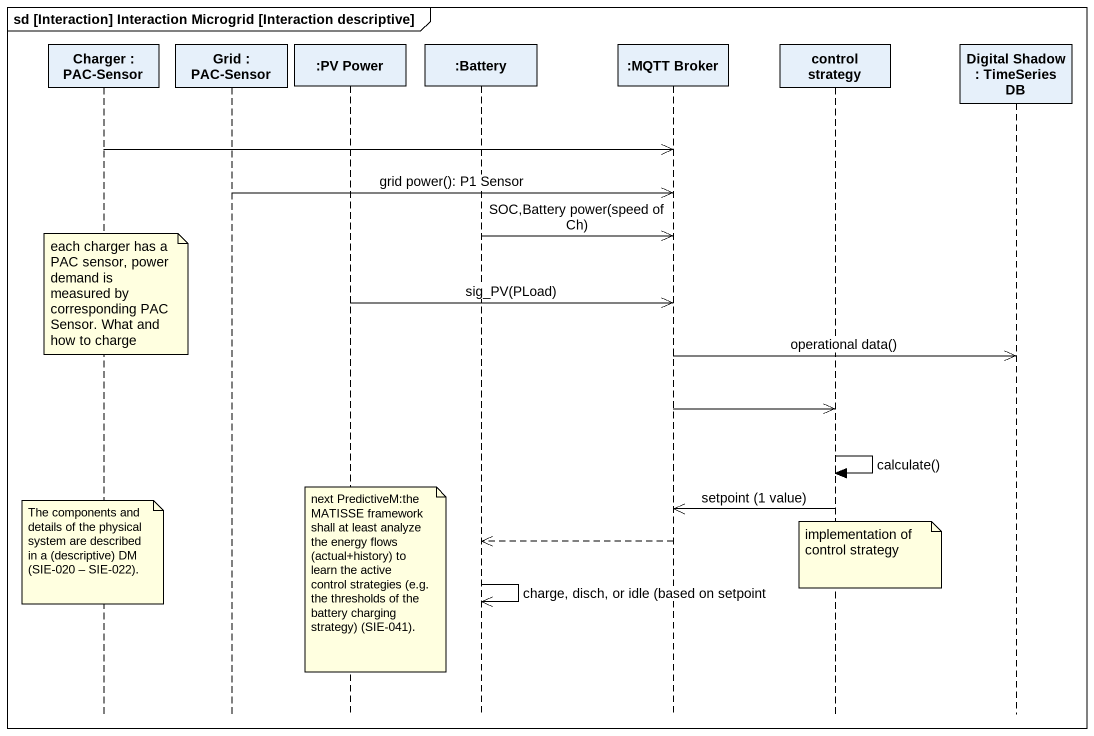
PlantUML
@startuml
mainframe sd [Interaction] Interaction Microgrid [Interaction descriptive]
hide footbox
participant "Charger : PAC-Sensor" as Charger
participant "Grid : PAC-Sensor" as Grid
participant ":PV Power" as PV_Power
participant ":Battery" as Battery
participant ":MQTT Broker" as MQTT_Broker
participant "control strategy" as control_strategy
participant "Digital Shadow : TimeSeries DB" as Digital_Shadow

Charger ->> MQTT_Broker
Grid ->> MQTT_Broker : grid power(): P1 Sensor
Battery ->> MQTT_Broker : SOC,Battery power(speed of Ch)
note over Charger : each charger has a PAC sensor, power demand is measured by corresponding PAC Sensor. What and how to charge
PV_Power ->> MQTT_Broker : sig_PV(PLoad)
MQTT_Broker ->> Digital_Shadow : operational data()
MQTT_Broker ->> control_strategy
control_strategy -> control_strategy : calculate()
control_strategy ->> MQTT_Broker : setpoint (1 value)
MQTT_Broker -->> Battery
note over Charger : The components and details of the physical system are described in a (descriptive) DM (SIE-020 – SIE-022).
note over control_strategy : implementation of control strategy
note over PV_Power : next PredictiveM:the MATISSE framework shall at least analyze the energy flows (actual+history) to learn the active control strategies (e.g. the thresholds of the battery charging strategy) (SIE-041).
Battery ->> Battery : charge, disch, or idle (based on setpoint
@enduml
